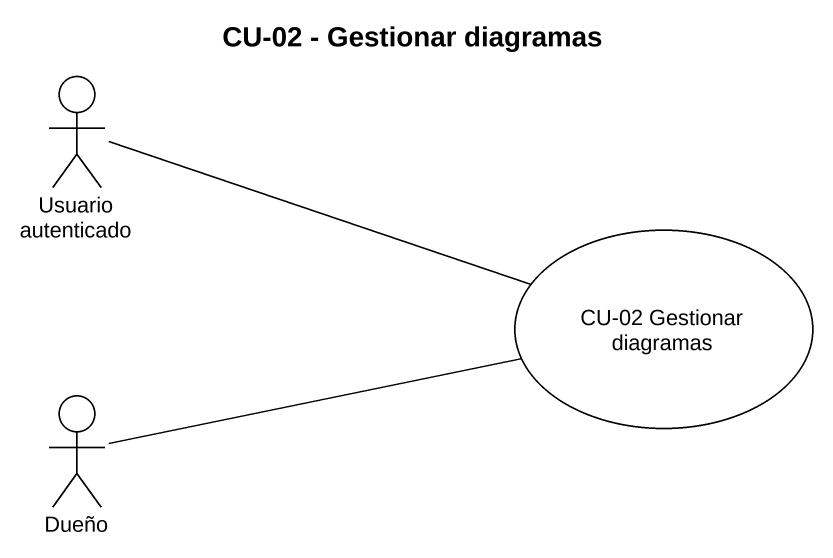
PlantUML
@startuml
title CU-02 - Gestionar diagramas
actor "Usuario autenticado" as Usuario_autenticado
usecase "CU-02 Gestionar diagramas" as CU_02_Gestionar_diagramas
actor Dueño
Usuario_autenticado -right- CU_02_Gestionar_diagramas
Dueño -right- CU_02_Gestionar_diagramas
@enduml
